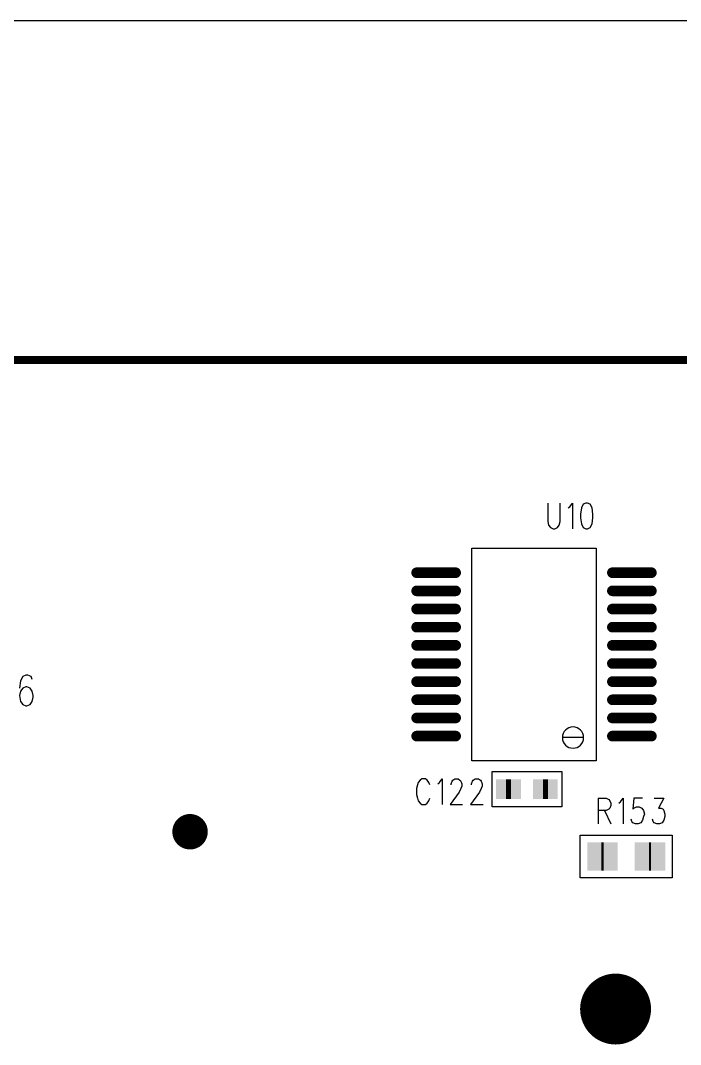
# Model space of a CAD drawing. Extents: x 12040 to 27945, y 10799 to 21199.
# Drawn here: x 19221 to 20152, y 19756 to 21199 of the extents above; entities that cross this region are included whole.
import ezdxf

# ---------------------------------------------------------------- set-up
doc = ezdxf.new("R2010")
doc.units = 0
doc.header["$MEASUREMENT"] = 0
doc.layers.add('ASSYDWGBOT_PHO', color=7, linetype='Continuous')

msp = doc.modelspace()

# ---------------------------------------------------------------- linework, layer by layer
at = {"layer": 'ASSYDWGBOT_PHO'}
for points in [[(12040, 21199.381), (27945, 21199.381)], [(19964.371, 20518.98), (19964.371, 20493.2)], [(19981.871, 20493.2), (19981.871, 20518.98)], [(19995.621, 20513.83), (19999.371, 20518.98)], [(19999.371, 20518.98), (19999.371, 20482.889)], [(20014.37, 20517.269), (20011.869, 20512.11)], [(20018.12, 20518.98), (20014.37, 20517.269)], [(20020.62, 20518.98), (20018.12, 20518.98)], [(20024.37, 20517.269), (20020.62, 20518.98)], [(20026.871, 20512.11), (20024.37, 20517.269)], [(19993.12, 20512.11), (19995.621, 20513.83)], [(20011.869, 20512.11), (20010.62, 20503.519)], [(20010.62, 20503.519), (20010.62, 20498.36)], [(20028.12, 20503.519), (20026.871, 20512.11)], [(20028.12, 20498.36), (20028.12, 20503.519)], [(19964.371, 20493.2), (19965.62, 20488.05)], [(19965.62, 20488.05), (19968.121, 20484.61)], [(19978.121, 20484.61), (19980.619, 20488.05)], [(19980.619, 20488.05), (19981.871, 20493.2)], [(20010.62, 20498.36), (20011.869, 20489.771)], [(20011.869, 20489.771), (20014.37, 20484.61)], [(20024.37, 20484.61), (20026.871, 20489.771)], [(20026.871, 20489.771), (20028.12, 20498.36)], [(19968.121, 20484.61), (19971.87, 20482.889)], [(19971.87, 20482.889), (19974.369, 20482.889)], [(19974.369, 20482.889), (19978.121, 20484.61)], [(20014.37, 20484.61), (20018.12, 20482.889)], [(20018.12, 20482.889), (20020.62, 20482.889)], [(20020.62, 20482.889), (20024.37, 20484.61)], [(19857.5, 20455.629), (20032.499, 20455.629)], [(19857.5, 20155.63), (19857.5, 20455.629)], [(20032.499, 20455.629), (20032.499, 20155.63)], [(19224.001, 20274.38), (19221.001, 20268.19)], [(19228.5, 20276.44), (19224.001, 20274.38)], [(19231.501, 20276.44), (19228.5, 20276.44)], [(19236, 20274.38), (19231.501, 20276.44)], [(19237.499, 20270.25), (19236, 20274.38)], [(19221.001, 20268.19), (19219.5, 20257.879)], [(19224.001, 20257.879), (19221.001, 20253.75)], [(19228.5, 20259.939), (19224.001, 20257.879)], [(19230, 20259.939), (19228.5, 20259.939)], [(19234.501, 20257.879), (19230, 20259.939)], [(19237.499, 20253.75), (19234.501, 20257.879)], [(19221.001, 20253.75), (19219.5, 20247.561)], [(19219.5, 20247.561), (19221.001, 20239.309)], [(19239, 20247.561), (19237.499, 20253.75)], [(19237.499, 20239.309), (19239, 20245.501)], [(19239, 20245.501), (19239, 20247.561)], [(19221.001, 20239.309), (19224.001, 20235.189)], [(19224.001, 20235.189), (19228.5, 20233.13)], [(19228.5, 20233.13), (19230, 20233.13)], [(19230, 20233.13), (19234.501, 20235.189)], [(19234.501, 20235.189), (19237.499, 20239.309)], [(20032.499, 20155.63), (19857.5, 20155.63)], [(19885.79, 20090.63), (19885.79, 20140.631)], [(19885.79, 20140.631), (19984.209, 20140.631)], [(19984.209, 20140.631), (19984.209, 20090.63)], [(19784.38, 20128.519), (19781.879, 20125.08)], [(19786.88, 20130.23), (19784.38, 20128.519)], [(19791.88, 20130.23), (19786.88, 20130.23)], [(19794.38, 20128.519), (19791.88, 20130.23)], [(19796.881, 20125.08), (19794.38, 20128.519)], [(19811.88, 20125.08), (19815.63, 20130.23)], [(19815.63, 20130.23), (19815.63, 20094.139)], [(19828.131, 20123.36), (19829.38, 20126.801)], [(19829.38, 20126.801), (19830.629, 20128.519)], [(19830.629, 20128.519), (19833.13, 20130.23)], [(19833.13, 20130.23), (19838.131, 20130.23)], [(19838.131, 20130.23), (19840.63, 20128.519)], [(19840.63, 20128.519), (19841.881, 20126.801)], [(19841.881, 20126.801), (19843.13, 20123.36)], [(19856.88, 20123.36), (19858.13, 20126.801)], [(19858.13, 20126.801), (19859.381, 20128.519)], [(19859.381, 20128.519), (19861.879, 20130.23)], [(19861.879, 20130.23), (19866.88, 20130.23)], [(19866.88, 20130.23), (19869.381, 20128.519)], [(19869.381, 20128.519), (19870.63, 20126.801)], [(19870.63, 20126.801), (19871.88, 20123.36)], [(19780.63, 20121.639), (19779.381, 20116.48)], [(19779.381, 20116.48), (19779.381, 20107.889)], [(19781.879, 20125.08), (19780.63, 20121.639)], [(19798.13, 20121.639), (19796.881, 20125.08)], [(19809.38, 20123.36), (19811.88, 20125.08)], [(19828.131, 20121.639), (19828.131, 20123.36)], [(19841.881, 20116.48), (19839.38, 20111.33)], [(19843.13, 20119.921), (19841.881, 20116.48)], [(19843.13, 20123.36), (19843.13, 20119.921)], [(19856.88, 20121.639), (19856.88, 20123.36)], [(19870.63, 20116.48), (19868.13, 20111.33)], [(19871.88, 20119.921), (19870.63, 20116.48)], [(19871.88, 20123.36), (19871.88, 20119.921)], [(19779.381, 20107.889), (19780.63, 20102.73)], [(19780.63, 20102.73), (19781.879, 20099.3)], [(19781.879, 20099.3), (19784.38, 20095.86)], [(19794.38, 20095.86), (19796.881, 20099.3)], [(19796.881, 20099.3), (19798.13, 20102.73)], [(19839.38, 20111.33), (19826.88, 20094.139)], [(19868.13, 20111.33), (19855.631, 20094.139)], [(20035.62, 20102.73), (20035.62, 20066.641)], [(20035.62, 20102.73), (20046.869, 20102.73)], [(20046.869, 20102.73), (20050.619, 20101.021)], [(20050.619, 20101.021), (20051.87, 20099.3)], [(20051.87, 20099.3), (20053.12, 20095.86)], [(20064.369, 20095.86), (20066.87, 20097.58)], [(20066.87, 20097.58), (20070.62, 20102.73)], [(20070.62, 20102.73), (20070.62, 20066.641)], [(20085.621, 20102.73), (20084.37, 20087.271)], [(20098.12, 20102.73), (20085.621, 20102.73)], [(20114.37, 20102.73), (20128.12, 20102.73)], [(20128.12, 20102.73), (20120.621, 20088.98)], [(19784.38, 20095.86), (19786.88, 20094.139)], [(19786.88, 20094.139), (19791.88, 20094.139)], [(19791.88, 20094.139), (19794.38, 20095.86)], [(19826.88, 20094.139), (19844.379, 20094.139)], [(19855.631, 20094.139), (19873.131, 20094.139)], [(19984.209, 20090.63), (19885.79, 20090.63)], [(20046.869, 20085.55), (20035.62, 20085.55)], [(20044.371, 20085.55), (20053.12, 20066.641)], [(20050.619, 20087.271), (20046.869, 20085.55)], [(20051.87, 20088.98), (20050.619, 20087.271)], [(20053.12, 20092.421), (20051.87, 20088.98)], [(20053.12, 20095.86), (20053.12, 20092.421)], [(20084.37, 20087.271), (20085.621, 20088.98)], [(20085.621, 20088.98), (20089.371, 20090.7)], [(20089.371, 20090.7), (20093.121, 20090.7)], [(20093.121, 20090.7), (20096.87, 20088.98)], [(20096.87, 20088.98), (20099.369, 20085.55)], [(20099.369, 20085.55), (20100.62, 20080.391)], [(20120.621, 20088.98), (20124.371, 20088.98)], [(20124.371, 20088.98), (20126.869, 20087.271)], [(20126.869, 20087.271), (20128.12, 20085.55)], [(20128.12, 20085.55), (20129.37, 20080.391)], [(20083.12, 20070.08), (20081.869, 20073.521)], [(20084.37, 20068.359), (20083.12, 20070.08)], [(20088.12, 20066.641), (20084.37, 20068.359)], [(20095.619, 20068.359), (20091.869, 20066.641)], [(20098.12, 20071.8), (20095.619, 20068.359)], [(20099.369, 20076.95), (20098.12, 20071.8)], [(20100.62, 20080.391), (20099.369, 20076.95)], [(20113.119, 20070.08), (20111.87, 20073.521)], [(20114.37, 20068.359), (20113.119, 20070.08)], [(20118.12, 20066.641), (20114.37, 20068.359)], [(20125.62, 20068.359), (20121.87, 20066.641)], [(20128.12, 20071.8), (20125.62, 20068.359)], [(20129.37, 20076.95), (20128.12, 20071.8)], [(20129.37, 20080.391), (20129.37, 20076.95)], [(20091.869, 20066.641), (20088.12, 20066.641)], [(20121.87, 20066.641), (20118.12, 20066.641)], [(20010, 19990.629), (20010, 20050.631)], [(20010, 20050.631), (20139.999, 20050.631)], [(20139.999, 20050.631), (20139.999, 19990.629)], [(20139.999, 19990.629), (20010, 19990.629)]]:
    msp.add_lwpolyline(points, dxfattribs=at)
for points, const_width in [([(20809.999, 20720.631), (15810, 20720.631)], 11.11), ([(19834.499, 20420.83), (19779.499, 20420.83)], 15), ([(19824.499, 20420.83), (19789.499, 20420.83)], 15), ([(20110.5, 20420.83), (20055.5, 20420.83)], 15), ([(20100.5, 20420.83), (20065.5, 20420.83)], 15), ([(19834.499, 20395.229), (19779.499, 20395.229)], 15), ([(19824.499, 20395.229), (19789.499, 20395.229)], 15), ([(20110.5, 20395.229), (20055.5, 20395.229)], 15), ([(20100.5, 20395.229), (20065.5, 20395.229)], 15), ([(19834.499, 20369.631), (19779.499, 20369.631)], 15), ([(19824.499, 20369.631), (19789.499, 20369.631)], 15), ([(20110.5, 20369.631), (20055.5, 20369.631)], 15), ([(20100.5, 20369.631), (20065.5, 20369.631)], 15), ([(19834.499, 20344.03), (19779.499, 20344.03)], 15), ([(19824.499, 20344.03), (19789.499, 20344.03)], 15), ([(20110.5, 20344.03), (20055.5, 20344.03)], 15), ([(20100.5, 20344.03), (20065.5, 20344.03)], 15), ([(19834.499, 20318.43), (19779.499, 20318.43)], 15), ([(19824.499, 20318.43), (19789.499, 20318.43)], 15), ([(20110.5, 20318.43), (20055.5, 20318.43)], 15), ([(20100.5, 20318.43), (20065.5, 20318.43)], 15), ([(19834.499, 20292.83), (19779.499, 20292.83)], 15), ([(19824.499, 20292.83), (19789.499, 20292.83)], 15), ([(20110.5, 20292.83), (20055.5, 20292.83)], 15), ([(20100.5, 20292.83), (20065.5, 20292.83)], 15), ([(19834.499, 20267.229), (19779.499, 20267.229)], 15), ([(19824.499, 20267.229), (19789.499, 20267.229)], 15), ([(20110.5, 20267.229), (20055.5, 20267.229)], 15), ([(20100.5, 20267.229), (20065.5, 20267.229)], 15), ([(19834.499, 20241.631), (19779.499, 20241.631)], 15), ([(19824.499, 20241.631), (19789.499, 20241.631)], 15), ([(20110.5, 20241.631), (20055.5, 20241.631)], 15), ([(20100.5, 20241.631), (20065.5, 20241.631)], 15), ([(19834.499, 20216.03), (19779.499, 20216.03)], 15), ([(19824.499, 20216.03), (19789.499, 20216.03)], 15), ([(20110.5, 20216.03), (20055.5, 20216.03)], 15), ([(20100.5, 20216.03), (20065.5, 20216.03)], 15), ([(19834.499, 20190.43), (19779.499, 20190.43)], 15), ([(19824.499, 20190.43), (19789.499, 20190.43)], 15), ([(20110.5, 20190.43), (20055.5, 20190.43)], 15), ([(20100.5, 20190.43), (20065.5, 20190.43)], 15), ([(19912.5, 20115.629), (19905.5, 20115.629)], 28), ([(19912.5, 20115.629), (19905.5, 20115.629)], 28), ([(19964.5, 20115.629), (19957.5, 20115.629)], 28), ([(19964.5, 20115.629), (19957.5, 20115.629)], 28), ([(20042.999, 20020.63), (20040.001, 20020.63)], 40), ([(20110.001, 20020.63), (20107, 20020.63)], 40)]:
    msp.add_lwpolyline(points, dxfattribs=dict(at, const_width=const_width))
at = {"layer": 'ASSYDWGBOT_PHO', "const_width": 7.5}
for points in [[(19775.749, 20420.83, 1), (19783.249, 20420.83, 1)], [(19785.749, 20420.83, 1), (19793.249, 20420.83, 1)], [(19820.749, 20420.83, 1), (19828.249, 20420.83, 1)], [(19830.749, 20420.83, 1), (19838.249, 20420.83, 1)], [(20051.75, 20420.83, 1), (20059.25, 20420.83, 1)], [(20061.75, 20420.83, 1), (20069.25, 20420.83, 1)], [(20096.75, 20420.83, 1), (20104.25, 20420.83, 1)], [(20106.75, 20420.83, 1), (20114.25, 20420.83, 1)], [(19775.749, 20395.229, 1), (19783.249, 20395.229, 1)], [(19785.749, 20395.229, 1), (19793.249, 20395.229, 1)], [(19820.749, 20395.229, 1), (19828.249, 20395.229, 1)], [(19830.749, 20395.229, 1), (19838.249, 20395.229, 1)], [(20051.75, 20395.229, 1), (20059.25, 20395.229, 1)], [(20061.75, 20395.229, 1), (20069.25, 20395.229, 1)], [(20096.75, 20395.229, 1), (20104.25, 20395.229, 1)], [(20106.75, 20395.229, 1), (20114.25, 20395.229, 1)], [(19775.749, 20369.631, 1), (19783.249, 20369.631, 1)], [(19785.749, 20369.631, 1), (19793.249, 20369.631, 1)], [(19820.749, 20369.631, 1), (19828.249, 20369.631, 1)], [(19830.749, 20369.631, 1), (19838.249, 20369.631, 1)], [(20051.75, 20369.631, 1), (20059.25, 20369.631, 1)], [(20061.75, 20369.631, 1), (20069.25, 20369.631, 1)], [(20096.75, 20369.631, 1), (20104.25, 20369.631, 1)], [(20106.75, 20369.631, 1), (20114.25, 20369.631, 1)], [(19775.749, 20344.03, 1), (19783.249, 20344.03, 1)], [(19785.749, 20344.03, 1), (19793.249, 20344.03, 1)], [(19820.749, 20344.03, 1), (19828.249, 20344.03, 1)], [(19830.749, 20344.03, 1), (19838.249, 20344.03, 1)], [(20051.75, 20344.03, 1), (20059.25, 20344.03, 1)], [(20061.75, 20344.03, 1), (20069.25, 20344.03, 1)], [(20096.75, 20344.03, 1), (20104.25, 20344.03, 1)], [(20106.75, 20344.03, 1), (20114.25, 20344.03, 1)], [(19775.749, 20318.43, 1), (19783.249, 20318.43, 1)], [(19785.749, 20318.43, 1), (19793.249, 20318.43, 1)], [(19820.749, 20318.43, 1), (19828.249, 20318.43, 1)], [(19830.749, 20318.43, 1), (19838.249, 20318.43, 1)], [(20051.75, 20318.43, 1), (20059.25, 20318.43, 1)], [(20061.75, 20318.43, 1), (20069.25, 20318.43, 1)], [(20096.75, 20318.43, 1), (20104.25, 20318.43, 1)], [(20106.75, 20318.43, 1), (20114.25, 20318.43, 1)], [(19775.749, 20292.83, 1), (19783.249, 20292.83, 1)], [(19785.749, 20292.83, 1), (19793.249, 20292.83, 1)], [(19820.749, 20292.83, 1), (19828.249, 20292.83, 1)], [(19830.749, 20292.83, 1), (19838.249, 20292.83, 1)], [(20051.75, 20292.83, 1), (20059.25, 20292.83, 1)], [(20061.75, 20292.83, 1), (20069.25, 20292.83, 1)], [(20096.75, 20292.83, 1), (20104.25, 20292.83, 1)], [(20106.75, 20292.83, 1), (20114.25, 20292.83, 1)], [(19775.749, 20267.229, 1), (19783.249, 20267.229, 1)], [(19785.749, 20267.229, 1), (19793.249, 20267.229, 1)], [(19820.749, 20267.229, 1), (19828.249, 20267.229, 1)], [(19830.749, 20267.229, 1), (19838.249, 20267.229, 1)], [(20051.75, 20267.229, 1), (20059.25, 20267.229, 1)], [(20061.75, 20267.229, 1), (20069.25, 20267.229, 1)], [(20096.75, 20267.229, 1), (20104.25, 20267.229, 1)], [(20106.75, 20267.229, 1), (20114.25, 20267.229, 1)], [(19775.749, 20241.631, 1), (19783.249, 20241.631, 1)], [(19785.749, 20241.631, 1), (19793.249, 20241.631, 1)], [(19820.749, 20241.631, 1), (19828.249, 20241.631, 1)], [(19830.749, 20241.631, 1), (19838.249, 20241.631, 1)], [(20051.75, 20241.631, 1), (20059.25, 20241.631, 1)], [(20061.75, 20241.631, 1), (20069.25, 20241.631, 1)], [(20096.75, 20241.631, 1), (20104.25, 20241.631, 1)], [(20106.75, 20241.631, 1), (20114.25, 20241.631, 1)], [(19775.749, 20216.03, 1), (19783.249, 20216.03, 1)], [(19785.749, 20216.03, 1), (19793.249, 20216.03, 1)], [(19820.749, 20216.03, 1), (19828.249, 20216.03, 1)], [(19830.749, 20216.03, 1), (19838.249, 20216.03, 1)], [(20051.75, 20216.03, 1), (20059.25, 20216.03, 1)], [(20061.75, 20216.03, 1), (20069.25, 20216.03, 1)], [(20096.75, 20216.03, 1), (20104.25, 20216.03, 1)], [(20106.75, 20216.03, 1), (20114.25, 20216.03, 1)], [(19775.749, 20190.43, 1), (19783.249, 20190.43, 1)], [(19785.749, 20190.43, 1), (19793.249, 20190.43, 1)], [(19820.749, 20190.43, 1), (19828.249, 20190.43, 1)], [(19830.749, 20190.43, 1), (19838.249, 20190.43, 1)], [(20051.75, 20190.43, 1), (20059.25, 20190.43, 1)], [(20061.75, 20190.43, 1), (20069.25, 20190.43, 1)], [(20096.75, 20190.43, 1), (20104.25, 20190.43, 1)], [(20106.75, 20190.43, 1), (20114.25, 20190.43, 1)]]:
    msp.add_lwpolyline(points, format="xyb", close=True, dxfattribs=at)
at = {"layer": 'ASSYDWGBOT_PHO'}
for points in [[(20014.999, 20188.431, 1), (19985.001, 20188.431, 1)], [(19985.001, 20188.431, 1), (20014.999, 20188.431)]]:
    msp.add_lwpolyline(points, format="xyb", close=True, dxfattribs=at)
for points, const_width in [([(19447.499, 20055.63, 1), (19472.499, 20055.63, 1), (19447.499, 20055.63)], 25), ([(20034.999, 19805.63, 1), (20084.999, 19805.63, 1), (20034.999, 19805.63)], 50)]:
    msp.add_lwpolyline(points, format="xyb", dxfattribs=dict(at, const_width=const_width))
for points in [[(19919.5, 20129.629), (19919.5, 20101.629), (19891.5, 20129.629), (19891.5, 20101.629)], [(19919.5, 20129.629), (19919.5, 20101.629), (19891.5, 20129.629), (19891.5, 20101.629)], [(19898.5, 20101.629), (19898.5, 20129.629), (19926.5, 20101.629), (19926.5, 20129.629)], [(19898.5, 20101.629), (19898.5, 20129.629), (19926.5, 20101.629), (19926.5, 20129.629)], [(19971.5, 20129.629), (19971.5, 20101.629), (19943.5, 20129.629), (19943.5, 20101.629)], [(19971.5, 20129.629), (19971.5, 20101.629), (19943.5, 20129.629), (19943.5, 20101.629)], [(19950.5, 20101.629), (19950.5, 20129.629), (19978.5, 20101.629), (19978.5, 20129.629)], [(19950.5, 20101.629), (19950.5, 20129.629), (19978.5, 20101.629), (19978.5, 20129.629)], [(20060.001, 20040.63), (20060.001, 20000.63), (20020.001, 20040.63), (20020.001, 20000.63)], [(20022.999, 20000.63), (20022.999, 20040.63), (20062.999, 20000.63), (20062.999, 20040.63)], [(20127, 20040.63), (20127, 20000.63), (20087, 20040.63), (20087, 20000.63)], [(20090.001, 20000.63), (20090.001, 20040.63), (20130.001, 20000.63), (20130.001, 20040.63)]]:
    msp.add_solid(points, dxfattribs=at)

doc.saveas('drawing.dxf')
